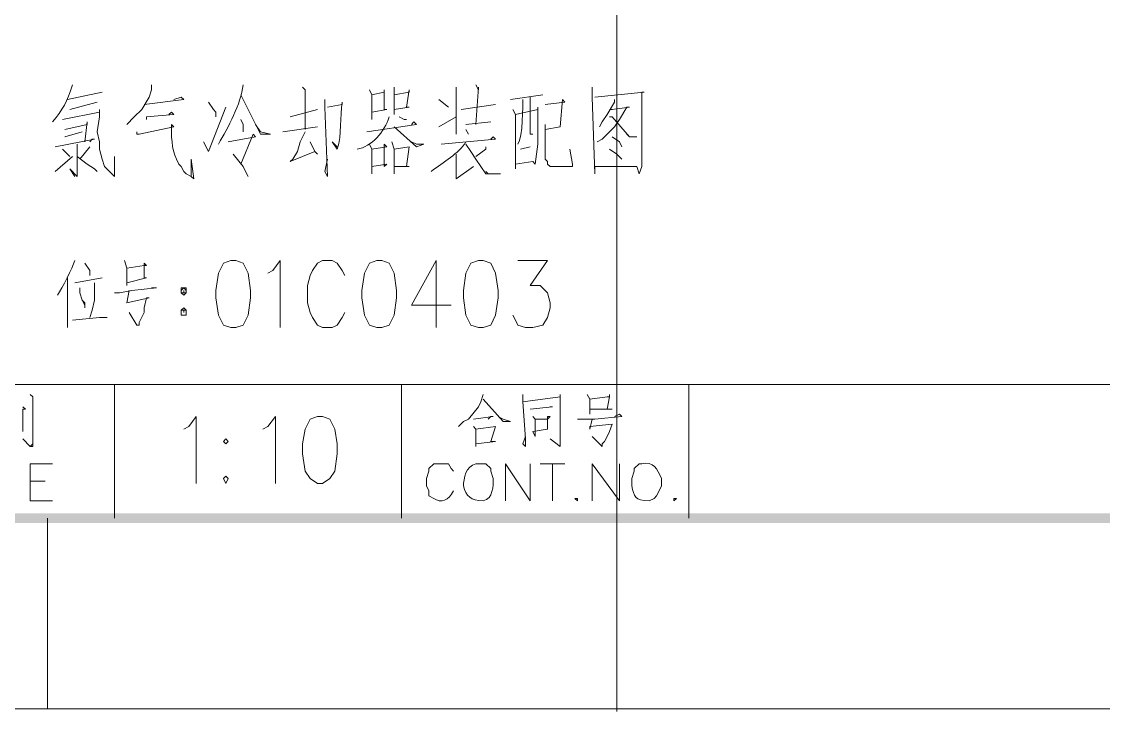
# Model space of a CAD drawing. Header units: millimetres. Extents: x 0 to 825, y 0 to 1167.
# Drawn here: x 616.4 to 695, y 0.1 to 50.3 of the extents above; entities that cross this region are included whole.
import ezdxf

# ---------------------------------------------------------------- set-up
doc = ezdxf.new("R2010")
doc.units = ezdxf.units.MM
doc.layers.add('1', color=7, linetype='Continuous')

msp = doc.modelspace()

# ---------------------------------------------------------------- hatches: boundary and pattern name
h = msp.add_hatch(color=0)
h.dxf.hatch_style = 2
h.paths.add_polyline_path([(35.421732, 14.541732), (34.701732, 13.821732), (810.141732, 14.541732)])
h = msp.add_hatch(color=0)
h.dxf.hatch_style = 2
h.paths.add_polyline_path([(34.701732, 13.821732), (810.141732, 14.541732), (810.861732, 13.821732)])
h = msp.add_hatch(color=0)
h.dxf.hatch_style = 2
h.paths.add_polyline_path([(561.201732, 14.541732), (560.481732, 13.821732), (810.141732, 14.541732)])
h = msp.add_hatch(color=0)
h.dxf.hatch_style = 2
h.paths.add_polyline_path([(560.481732, 13.821732), (810.141732, 14.541732), (810.861732, 13.821732)])

# ---------------------------------------------------------------- linework, layer by layer
at = {"layer": '1', "color": 0, "lineweight": 9}
for points in [[(0.321732, 0.321732), (824.361732, 0.321732), (824.361732, 1166.721732), (0.321732, 1166.721732), (0.321732, 0.321732)], [(625.821732, 45.681732), (625.821732, 45.321732), (625.641732, 44.781732), (625.101732, 43.881732), (624.561732, 43.341732), (624.021732, 42.801732)], [(649.401732, 45.681732), (649.581732, 45.321732), (649.581732, 45.501732), (649.401732, 42.801732)], [(619.701732, 44.601732), (622.221732, 45.141732)], [(632.301732, 44.961732), (633.741732, 42.081732), (634.461732, 42.081732), (634.461732, 42.081732), (633.741732, 42.261732), (633.381732, 42.801732)], [(636.801732, 45.501732), (636.981732, 45.321732), (636.981732, 45.321732), (636.981732, 42.441732)], [(641.661732, 45.321732), (641.841732, 44.961732), (641.841732, 44.601732), (641.841732, 43.161732), (641.841732, 43.701732), (642.921732, 43.881732), (642.741732, 43.881732), (642.741732, 45.321732), (642.741732, 45.141732), (641.841732, 44.961732)], [(643.461732, 45.501732), (643.461732, 45.141732), (643.461732, 43.521732), (643.461732, 43.881732), (644.541732, 44.061732), (644.361732, 44.061732), (644.541732, 45.321732), (644.541732, 45.141732), (643.461732, 44.961732)], [(647.961732, 45.501732), (647.961732, 45.141732), (647.961732, 45.321732), (647.961732, 42.801732), (647.961732, 42.081732)], [(651.921732, 44.601732), (654.261732, 44.961732)], [(657.861732, 45.501732), (657.861732, 44.781732), (658.041732, 39.201732), (658.041732, 39.741732), (661.101732, 39.741732), (660.381732, 39.741732)], [(658.041732, 44.781732), (661.641732, 45.141732), (661.461732, 45.141732), (661.461732, 44.781732), (661.461732, 39.741732), (661.281732, 39.201732), (661.101732, 39.741732)], [(621.861732, 44.421732), (619.881732, 43.881732)], [(625.281732, 44.241732), (628.161732, 44.601732), (627.981732, 44.781732), (627.441732, 44.601732)], [(629.601732, 41.541732), (629.961732, 40.821732), (631.221732, 44.061732)], [(629.961732, 44.421732), (630.321732, 43.881732), (630.501732, 43.701732), (630.501732, 43.341732)], [(638.421732, 44.601732), (638.421732, 44.241732), (638.421732, 44.061732), (638.601732, 39.021732), (638.421732, 39.381732), (638.601732, 40.281732)], [(646.701732, 44.601732), (647.421732, 44.061732)], [(648.321732, 43.881732), (650.841732, 44.241732)], [(652.101732, 43.881732), (652.281732, 43.521732), (652.281732, 39.561732), (652.281732, 39.921732), (653.541732, 40.101732), (653.721732, 39.921732), (653.901732, 41.361732), (653.901732, 44.061732), (653.901732, 43.881732), (652.281732, 43.521732)], [(653.361732, 44.781732), (653.361732, 42.261732), (653.361732, 42.081732), (653.541732, 42.081732)], [(654.441732, 44.241732), (655.881732, 44.421732), (655.701732, 44.601732), (655.521732, 42.621732), (655.521732, 42.621732), (654.441732, 42.441732), (654.441732, 42.801732), (654.441732, 40.281732), (654.621732, 40.101732), (654.621732, 39.921732), (654.801732, 39.741732), (654.981732, 39.741732), (655.161732, 39.741732), (655.521732, 39.741732), (656.241732, 39.741732), (656.421732, 39.741732), (656.421732, 39.921732), (656.241732, 41.001732), (656.421732, 39.921732)], [(659.121732, 43.881732), (659.301732, 43.881732), (660.561732, 44.061732), (660.381732, 44.061732), (659.841732, 43.161732), (659.481732, 42.621732), (658.581732, 41.721732), (658.221732, 41.541732)], [(659.481732, 44.601732), (659.481732, 44.421732), (658.941732, 43.521732), (658.581732, 42.981732), (658.401732, 42.621732)], [(619.341732, 43.161732), (622.041732, 43.701732), (622.041732, 43.881732), (622.041732, 43.341732), (621.861732, 42.261732), (622.041732, 41.541732), (622.041732, 41.001732), (622.221732, 40.281732), (622.401732, 39.741732), (622.761732, 39.381732), (623.121732, 39.021732), (623.121732, 39.021732), (623.121732, 40.461732), (623.121732, 39.201732)], [(625.461732, 43.341732), (625.461732, 43.161732), (625.461732, 43.341732), (627.441732, 43.521732), (627.261732, 43.701732), (627.081732, 43.521732)], [(635.901732, 43.341732), (637.881732, 43.881732)], [(643.821732, 43.341732), (644.181732, 43.161732), (644.361732, 43.161732)], [(646.701732, 42.621732), (647.961732, 43.341732)], [(659.121732, 43.341732), (659.301732, 43.341732), (660.561732, 41.901732), (661.101732, 41.901732), (660.561732, 41.901732), (660.381732, 42.081732)], [(619.521732, 42.441732), (621.141732, 42.801732), (621.141732, 42.981732), (620.961732, 41.541732)], [(632.301732, 43.161732), (632.481732, 42.801732), (632.481732, 42.621732), (632.481732, 42.261732)], [(635.361732, 42.261732), (637.881732, 42.621732)], [(641.481732, 42.261732), (645.081732, 42.801732), (644.901732, 42.981732), (644.721732, 42.801732)], [(643.461732, 42.621732), (645.081732, 41.181732), (645.621732, 41.361732), (645.081732, 41.361732), (644.721732, 41.541732)], [(648.681732, 42.801732), (650.481732, 42.981732)], [(618.801732, 41.181732), (621.681732, 41.721732), (621.501732, 41.721732), (621.321732, 41.541732)], [(619.521732, 41.901732), (620.781732, 42.261732)], [(631.401732, 41.541732), (633.381732, 41.901732), (633.201732, 42.081732), (632.301732, 39.921732)], [(636.981732, 42.261732), (636.621732, 41.541732), (636.441732, 40.821732), (636.081732, 40.281732), (635.901732, 40.101732), (637.701732, 40.821732), (637.341732, 41.541732), (637.701732, 40.821732), (637.881732, 40.641732)], [(646.881732, 41.361732), (650.841732, 41.721732), (650.661732, 41.901732), (650.481732, 41.721732)], [(648.681732, 42.441732), (648.861732, 42.081732)], [(659.301732, 41.901732), (659.841732, 41.541732), (660.021732, 41.181732)], [(619.341732, 41.001732), (619.701732, 40.641732), (619.881732, 40.461732)], [(620.421732, 41.361732), (620.421732, 39.921732), (620.421732, 39.201732), (620.421732, 39.021732), (619.881732, 39.561732), (620.241732, 39.021732)], [(621.321732, 41.181732), (620.601732, 40.281732)], [(641.661732, 41.361732), (641.841732, 41.001732), (641.841732, 40.101732), (641.841732, 39.201732), (641.841732, 39.741732), (642.921732, 39.921732), (642.741732, 39.741732), (642.741732, 41.361732), (642.921732, 41.181732), (641.841732, 41.001732)], [(643.281732, 41.541732), (643.461732, 41.001732), (643.461732, 39.201732), (643.461732, 39.741732), (644.541732, 39.741732), (644.361732, 39.741732), (644.541732, 41.181732), (644.541732, 41.181732), (643.461732, 41.001732)], [(648.681732, 41.361732), (649.041732, 40.821732), (649.401732, 40.281732), (649.761732, 39.741732), (650.121732, 39.201732), (650.301732, 39.201732), (651.201732, 39.201732), (650.301732, 39.201732), (650.121732, 39.381732)], [(650.121732, 41.181732), (650.121732, 41.001732), (649.401732, 40.461732)], [(653.361732, 41.181732), (652.641732, 41.001732)], [(659.121732, 41.001732), (659.661732, 40.641732), (660.021732, 40.281732)], [(618.801732, 39.381732), (620.061732, 40.461732)], [(620.421732, 40.461732), (620.421732, 40.461732), (621.141732, 39.921732), (621.681732, 39.561732), (621.861732, 39.381732)], [(631.761732, 40.641732), (632.481732, 39.741732), (632.661732, 39.381732), (632.841732, 39.021732)], [(647.961732, 40.641732), (647.961732, 38.841732), (647.961732, 38.841732), (649.221732, 39.741732)], [(620.961732, 32.721732), (621.321732, 32.181732), (621.321732, 31.821732), (621.321732, 32.181732)], [(623.841732, 32.901732), (624.021732, 32.361732), (624.021732, 31.101732), (624.021732, 31.281732), (625.461732, 31.641732), (625.281732, 31.641732), (625.281732, 32.541732), (625.281732, 32.721732), (625.461732, 32.541732), (625.281732, 32.541732), (624.021732, 32.361732)], [(631.581732, 32.901732), (631.041732, 32.721732), (630.681732, 32.001732), (630.501732, 30.741732), (630.501732, 30.201732), (630.681732, 28.941732), (631.041732, 28.221732), (631.581732, 28.041732), (631.941732, 28.041732), (632.481732, 28.221732), (632.841732, 28.941732), (633.021732, 30.201732), (633.021732, 30.741732), (632.841732, 32.001732), (632.481732, 32.721732), (631.941732, 32.901732), (631.581732, 32.901732)], [(634.281732, 32.001732), (634.641732, 32.181732), (635.181732, 32.901732), (635.181732, 28.041732)], [(639.861732, 31.821732), (639.681732, 32.181732), (639.321732, 32.721732), (638.961732, 32.901732), (638.241732, 32.901732), (637.881732, 32.721732), (637.521732, 32.181732), (637.341732, 31.821732), (637.161732, 31.101732), (637.161732, 29.841732), (637.341732, 29.121732), (637.521732, 28.761732), (637.881732, 28.221732), (638.241732, 28.041732), (638.961732, 28.041732), (639.321732, 28.221732), (639.681732, 28.761732), (639.861732, 29.121732)], [(642.201732, 32.901732), (641.661732, 32.721732), (641.301732, 32.001732), (641.121732, 30.741732), (641.121732, 30.201732), (641.301732, 28.941732), (641.661732, 28.221732), (642.201732, 28.041732), (642.561732, 28.041732), (643.101732, 28.221732), (643.461732, 28.941732), (643.641732, 30.201732), (643.641732, 30.741732), (643.461732, 32.001732), (643.101732, 32.721732), (642.561732, 32.901732), (642.201732, 32.901732)], [(646.521732, 32.901732), (644.721732, 29.661732), (647.601732, 29.661732)], [(646.521732, 32.901732), (646.521732, 28.041732)], [(649.581732, 32.901732), (649.041732, 32.721732), (648.681732, 32.001732), (648.501732, 30.741732), (648.501732, 30.201732), (648.681732, 28.941732), (649.041732, 28.221732), (649.581732, 28.041732), (649.941732, 28.041732), (650.481732, 28.221732), (650.841732, 28.941732), (651.021732, 30.201732), (651.021732, 30.741732), (650.841732, 32.001732), (650.481732, 32.721732), (649.941732, 32.901732), (649.581732, 32.901732)], [(652.461732, 32.901732), (654.621732, 32.901732), (653.361732, 31.101732), (654.081732, 31.101732), (654.441732, 30.741732), (654.621732, 30.561732), (654.801732, 29.841732), (654.801732, 29.481732), (654.621732, 28.761732), (654.261732, 28.221732), (653.541732, 28.041732), (653.001732, 28.041732), (652.461732, 28.221732), (652.281732, 28.581732), (652.101732, 28.941732)], [(619.701732, 31.641732), (619.701732, 28.041732), (619.701732, 28.401732), (619.701732, 28.761732)], [(620.241732, 31.281732), (622.221732, 31.641732)], [(620.601732, 30.921732), (620.601732, 30.561732), (620.781732, 30.021732), (620.961732, 29.661732), (620.961732, 29.481732), (620.961732, 29.841732), (620.781732, 30.021732)], [(621.681732, 31.281732), (621.681732, 30.921732), (621.681732, 30.021732), (621.501732, 29.301732), (621.321732, 28.761732)], [(623.121732, 30.561732), (623.481732, 30.561732), (624.381732, 30.741732), (626.181732, 30.921732), (626.001732, 30.921732), (625.821732, 30.921732)], [(624.201732, 30.741732), (624.021732, 29.841732), (624.021732, 29.841732), (625.641732, 30.201732), (625.461732, 30.201732), (625.461732, 30.201732), (625.281732, 29.481732), (625.281732, 29.121732), (624.921732, 28.401732), (624.921732, 28.221732), (624.741732, 28.221732), (624.201732, 29.121732), (624.741732, 28.221732)], [(628.341732, 30.741732), (628.341732, 30.741732), (628.161732, 30.921732), (627.981732, 30.741732), (627.981732, 30.561732), (628.161732, 30.561732), (628.341732, 30.561732), (628.341732, 30.741732)], [(628.341732, 30.741732), (628.341732, 30.921732), (628.161732, 30.921732), (627.981732, 30.921732), (627.981732, 30.741732), (627.981732, 30.561732), (628.161732, 30.381732), (628.341732, 30.561732), (628.341732, 30.741732)], [(628.161732, 30.741732), (628.161732, 30.741732), (628.161732, 30.741732), (628.161732, 30.741732), (628.161732, 30.561732), (628.161732, 30.561732), (628.161732, 30.741732)], [(628.341732, 29.121732), (628.341732, 29.301732), (628.161732, 29.481732), (627.981732, 29.301732), (627.981732, 29.121732), (627.981732, 28.941732), (628.161732, 28.941732), (628.341732, 28.941732), (628.341732, 29.121732)], [(628.341732, 29.121732), (628.341732, 29.301732), (628.161732, 29.301732), (627.981732, 29.301732), (627.981732, 29.121732), (627.981732, 28.941732), (628.161732, 28.941732), (628.341732, 28.941732), (628.341732, 29.121732)], [(628.161732, 29.121732), (628.161732, 29.121732), (628.161732, 29.301732), (628.161732, 29.121732), (628.161732, 29.121732), (628.161732, 29.121732), (628.161732, 29.121732)], [(620.061732, 28.581732), (622.041732, 28.761732), (622.581732, 28.761732)], [(560.841732, 23.901732), (810.501732, 23.901732)], [(623.121732, 14.181732), (623.121732, 23.901732)], [(644.001732, 14.181732), (644.001732, 23.901732)], [(664.881732, 14.181732), (664.881732, 23.901732)], [(652.821732, 23.181732), (652.821732, 22.641732)], [(657.681732, 22.821732), (657.501732, 23.181732)], [(628.161732, 20.661732), (628.521732, 20.841732), (629.061732, 21.561732), (629.061732, 16.701732)], [(633.921732, 20.661732), (634.281732, 20.841732), (634.821732, 21.561732), (634.821732, 16.701732)], [(637.881732, 21.561732), (637.341732, 21.381732), (636.981732, 20.661732), (636.801732, 19.581732), (636.801732, 18.861732), (636.981732, 17.601732), (637.341732, 17.061732), (637.881732, 16.701732), (638.241732, 16.701732), (638.781732, 17.061732), (639.141732, 17.601732), (639.321732, 18.861732), (639.321732, 19.581732), (639.141732, 20.661732), (638.781732, 21.381732), (638.241732, 21.561732), (637.881732, 21.561732)], [(650.661732, 21.561732), (649.221732, 21.381732)], [(653.541732, 21.561732), (653.721732, 21.381732)], [(631.221732, 19.941732), (631.041732, 19.761732), (631.221732, 19.581732), (631.401732, 19.761732), (631.221732, 19.941732)], [(617.001732, 15.441732), (617.001732, 18.141732), (618.621732, 18.141732)], [(651.561732, 15.441732), (651.561732, 18.141732), (653.361732, 15.441732), (653.361732, 18.141732)], [(654.081732, 18.141732), (655.881732, 18.141732)], [(654.981732, 18.141732), (654.981732, 15.441732)], [(657.861732, 15.441732), (657.861732, 18.141732), (659.841732, 15.441732), (659.841732, 18.141732)], [(617.001732, 16.881732), (618.081732, 16.881732)], [(631.221732, 17.241732), (631.041732, 17.061732), (631.221732, 16.701732), (631.401732, 17.061732), (631.221732, 17.241732)], [(617.001732, 15.441732), (618.621732, 15.441732)], [(656.781732, 15.621732), (656.601732, 15.621732), (656.781732, 15.441732), (656.781732, 15.621732), (656.781732, 15.621732)], [(663.801732, 15.621732), (663.801732, 15.621732), (663.801732, 15.441732), (663.981732, 15.621732), (663.801732, 15.621732)], [(618.261732, 14.181732), (618.261732, 0.321732)]]:
    msp.add_lwpolyline(points, dxfattribs=at)
at = {"layer": '1', "color": 30, "lineweight": 9}
msp.add_lwpolyline([(659.661732, 0.141732), (659.661732, 1166.901732)], dxfattribs=at)
at = {"layer": '1', "color": 0, "lineweight": 5}
for points in [[(617.181732, 23.001732), (617.001732, 23.181732), (617.181732, 23.001732), (617.181732, 19.401732), (617.001732, 19.401732), (616.461732, 19.941732), (617.001732, 19.401732), (617.181732, 19.581732)], [(648.861732, 21.381732), (649.581732, 22.281732), (649.761732, 22.641732), (649.941732, 23.181732)], [(649.941732, 22.821732), (651.381732, 21.201732), (651.921732, 21.201732)], [(653.001732, 20.121732), (652.821732, 19.581732), (653.001732, 19.401732), (653.001732, 19.941732), (652.821732, 22.641732), (652.821732, 22.641732), (655.521732, 23.001732), (655.521732, 23.181732), (655.521732, 23.001732), (655.521732, 20.121732), (655.521732, 19.401732), (654.801732, 19.941732), (655.521732, 19.401732), (655.521732, 19.761732)], [(659.301732, 22.101732), (658.941732, 22.101732), (659.121732, 23.001732), (659.121732, 23.181732), (659.121732, 23.001732), (658.941732, 23.001732), (657.681732, 22.821732), (657.681732, 21.741732), (657.681732, 22.101732), (659.301732, 22.101732)], [(616.461732, 22.281732), (616.641732, 22.101732), (616.461732, 22.101732), (616.461732, 20.481732), (616.461732, 20.661732), (616.461732, 20.841732)], [(654.801732, 22.281732), (654.981732, 22.281732), (654.981732, 22.281732), (653.361732, 22.101732), (653.361732, 22.101732)], [(648.861732, 21.381732), (648.501732, 21.201732), (648.141732, 20.841732)], [(650.661732, 21.561732), (650.481732, 21.561732), (650.301732, 21.381732)], [(651.921732, 21.201732), (651.381732, 21.381732), (651.021732, 21.561732)], [(654.801732, 21.561732), (654.621732, 21.381732), (653.721732, 21.381732), (653.721732, 20.481732), (653.721732, 20.121732), (653.541732, 20.481732), (654.621732, 20.661732), (654.621732, 20.661732), (654.621732, 21.561732), (654.801732, 21.561732)], [(658.041732, 21.381732), (656.781732, 21.381732)], [(658.581732, 19.581732), (658.581732, 19.401732), (658.581732, 19.401732), (657.861732, 20.121732), (658.581732, 19.401732), (658.581732, 19.581732), (658.761732, 19.761732), (658.941732, 20.121732), (659.121732, 20.481732), (659.301732, 21.021732), (659.301732, 21.021732), (659.301732, 21.021732), (657.681732, 20.841732), (657.681732, 20.661732), (657.861732, 21.381732), (658.041732, 21.381732), (660.021732, 21.561732), (659.841732, 21.741732), (659.481732, 21.561732)], [(649.221732, 20.841732), (649.401732, 20.661732), (649.401732, 20.121732), (649.401732, 19.401732), (649.401732, 19.581732), (650.841732, 19.761732), (650.481732, 19.761732), (650.841732, 20.841732), (650.841732, 20.841732), (649.401732, 20.661732)]]:
    msp.add_lwpolyline(points, dxfattribs=at)
at = {"layer": '1', "color": 0, "lineweight": 9}
for points in [[(620.061732, 45.681732), (619.701732, 44.421732), (619.341732, 43.881732), (618.621732, 42.981732)], [(632.481732, 45.681732), (632.301732, 44.241732), (631.401732, 42.621732), (630.681732, 41.361732)], [(652.821732, 44.601732), (652.821732, 44.241732), (652.821732, 41.901732), (652.461732, 41.361732)], [(643.101732, 43.341732), (642.741732, 42.261732), (641.841732, 41.181732), (640.761732, 41.001732)], [(648.681732, 41.541732), (648.141732, 40.641732), (647.061732, 40.101732), (646.161732, 39.381732)], [(620.241732, 32.901732), (620.061732, 32.361732), (619.341732, 30.921732), (618.981732, 30.381732)]]:
    msp.add_open_spline(points, degree=3, dxfattribs=at)
for points, knots in [([(638.601732, 44.061732), (638.601732, 44.061732), (639.681732, 44.241732), (639.681732, 44.241732), (639.681732, 44.241732), (639.681732, 44.421732), (639.681732, 44.421732), (639.501732, 43.341732), (639.681732, 42.081732), (639.321732, 41.001732), (639.321732, 41.001732), (638.961732, 41.541732), (638.961732, 41.541732), (638.961732, 41.541732), (639.321732, 41.181732), (639.321732, 41.181732)], [0, 0, 0, 0, 1, 1, 1, 2, 2, 2, 3, 3, 3, 4, 4, 4, 5, 5, 5, 5]), ([(624.741732, 42.261732), (624.741732, 42.261732), (624.741732, 42.081732), (624.741732, 42.081732), (624.741732, 42.081732), (624.921732, 42.081732), (624.921732, 42.081732), (624.921732, 42.081732), (627.441732, 42.621732), (627.441732, 42.621732), (627.441732, 42.621732), (627.261732, 42.801732), (627.261732, 42.801732), (627.261732, 42.081732), (627.261732, 41.001732), (627.621732, 40.281732), (627.621732, 40.281732), (627.801732, 39.921732), (627.801732, 39.921732), (627.801732, 39.921732), (627.981732, 39.741732), (627.981732, 39.741732), (627.981732, 39.741732), (628.161732, 39.381732), (628.161732, 39.381732), (628.161732, 39.381732), (628.341732, 39.201732), (628.341732, 39.201732), (628.341732, 39.201732), (628.701732, 39.021732), (628.701732, 39.021732), (628.701732, 39.021732), (628.881732, 38.841732), (628.881732, 38.841732), (628.881732, 38.841732), (628.701732, 40.281732), (628.701732, 40.281732), (628.701732, 40.281732), (628.701732, 39.021732), (628.701732, 39.021732)], [0, 0, 0, 0, 1, 1, 1, 2, 2, 2, 3, 3, 3, 4, 4, 4, 5, 5, 5, 6, 6, 6, 7, 7, 7, 8, 8, 8, 9, 9, 9, 10, 10, 10, 11, 11, 11, 12, 12, 12, 13, 13, 13, 13]), ([(647.781732, 17.601732), (647.781732, 17.601732), (647.601732, 17.781732), (647.601732, 17.781732), (647.601732, 17.781732), (647.421732, 18.141732), (647.421732, 18.141732), (647.421732, 18.141732), (647.061732, 18.141732), (647.061732, 18.141732), (647.061732, 18.141732), (646.521732, 18.141732), (646.521732, 18.141732), (646.521732, 18.141732), (646.341732, 18.141732), (646.341732, 18.141732), (646.341732, 18.141732), (645.981732, 17.781732), (645.981732, 17.781732), (645.981732, 17.781732), (645.981732, 17.601732), (645.981732, 17.601732), (645.981732, 17.601732), (645.801732, 17.061732), (645.801732, 17.061732), (645.801732, 17.061732), (645.801732, 16.521732), (645.801732, 16.521732), (645.801732, 16.521732), (645.981732, 16.161732), (645.981732, 16.161732), (645.981732, 16.161732), (645.981732, 15.801732), (645.981732, 15.801732), (645.981732, 15.801732), (646.341732, 15.621732), (646.341732, 15.621732), (646.881732, 15.261732), (647.421732, 15.441732), (647.781732, 16.161732)], [0, 0, 0, 0, 1, 1, 1, 2, 2, 2, 3, 3, 3, 4, 4, 4, 5, 5, 5, 6, 6, 6, 7, 7, 7, 8, 8, 8, 9, 9, 9, 10, 10, 10, 11, 11, 11, 12, 12, 12, 13, 13, 13, 13]), ([(649.401732, 18.141732), (648.681732, 17.961732), (648.501732, 17.061732), (648.501732, 16.521732), (648.681732, 15.801732), (649.041732, 15.441732), (649.941732, 15.441732), (650.661732, 15.621732), (650.661732, 16.521732), (650.661732, 17.061732), (650.661732, 17.061732), (650.481732, 17.601732), (650.481732, 17.601732), (650.481732, 17.601732), (650.481732, 17.781732), (650.481732, 17.781732), (650.481732, 17.781732), (650.121732, 18.141732), (650.121732, 18.141732), (650.121732, 18.141732), (649.941732, 18.141732), (649.941732, 18.141732), (649.941732, 18.141732), (649.401732, 18.141732), (649.401732, 18.141732)], [0, 0, 0, 0, 1, 1, 1, 2, 2, 2, 3, 3, 3, 4, 4, 4, 5, 5, 5, 6, 6, 6, 7, 7, 7, 8, 8, 8, 8]), ([(661.461732, 18.141732), (661.461732, 18.141732), (661.281732, 18.141732), (661.281732, 18.141732), (661.281732, 18.141732), (660.921732, 17.781732), (660.921732, 17.781732), (660.921732, 17.781732), (660.921732, 17.601732), (660.921732, 17.601732), (660.921732, 17.601732), (660.741732, 17.061732), (660.741732, 17.061732), (660.741732, 17.061732), (660.741732, 16.521732), (660.741732, 16.521732), (660.921732, 15.801732), (660.921732, 15.441732), (662.001732, 15.441732), (662.001732, 15.441732), (662.361732, 15.621732), (662.361732, 15.621732), (662.361732, 15.621732), (662.541732, 15.801732), (662.541732, 15.801732), (662.541732, 15.801732), (662.721732, 16.161732), (662.721732, 16.161732), (662.721732, 16.161732), (662.901732, 16.521732), (662.901732, 16.521732), (662.901732, 16.521732), (662.901732, 17.061732), (662.901732, 17.061732), (662.541732, 17.781732), (662.361732, 18.321732), (661.461732, 18.141732)], [0, 0, 0, 0, 1, 1, 1, 2, 2, 2, 3, 3, 3, 4, 4, 4, 5, 5, 5, 6, 6, 6, 7, 7, 7, 8, 8, 8, 9, 9, 9, 10, 10, 10, 11, 11, 11, 12, 12, 12, 12])]:
    msp.add_open_spline(points, degree=3, knots=knots, dxfattribs=at)

doc.saveas('drawing.dxf')
